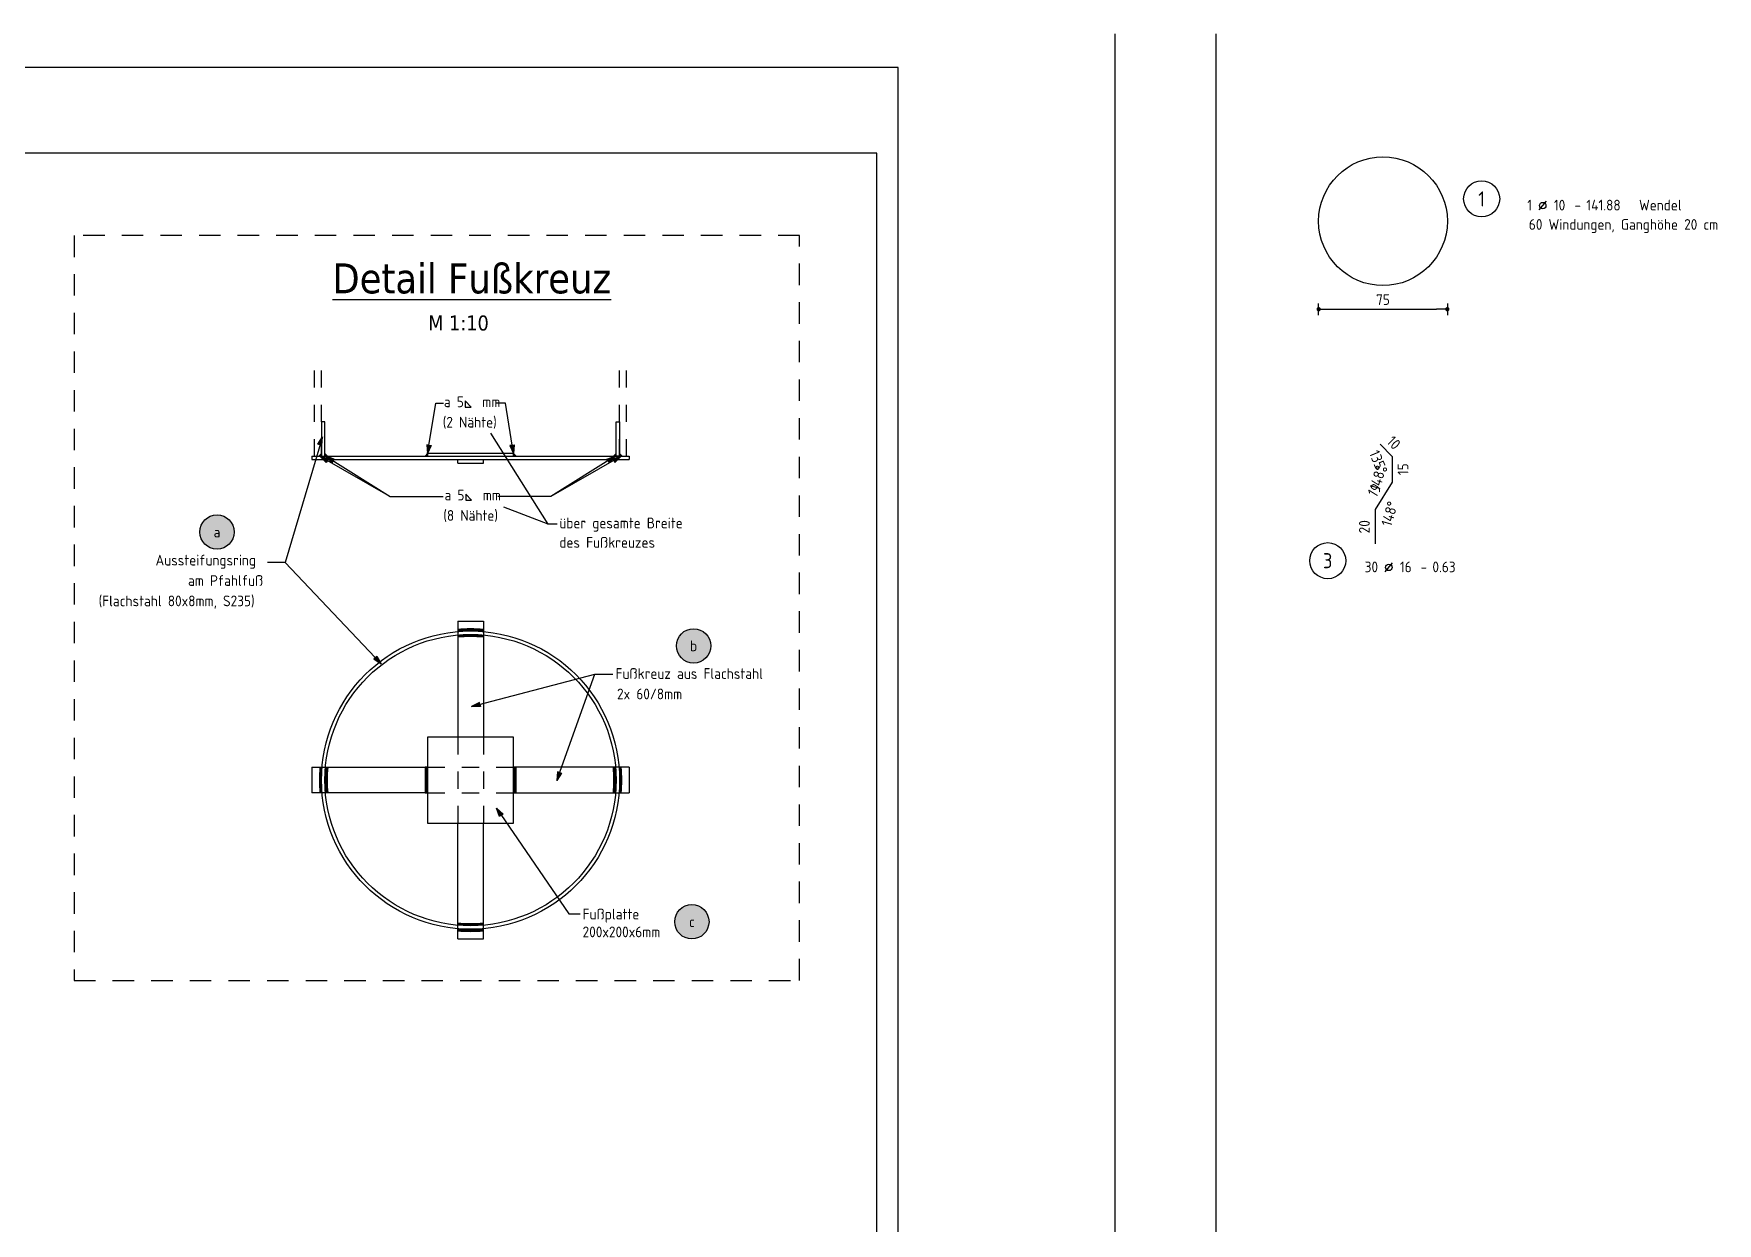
# Model space of a CAD drawing. Extents: x -26.8 to -7.2, y -28.6 to -7.4.
# Drawn here: x -17.01 to -7.2, y -14.28 to -7.35 of the extents above; entities that cross this region are included whole.
import ezdxf
from ezdxf.enums import TextEntityAlignment as Align

# ---------------------------------------------------------------- set-up
doc = ezdxf.new("R2010")
doc.units = 0
doc.header["$LTSCALE"] = 0.25
for name, pattern in [('AUSGEZOGEN', [1000.01, 1000, 0.01]), ('DOT', [0.175, 0.05, -0.125]), ('PUNKT', [0.175, 0.05, -0.125]), ('STRICHLINIE', [0.75, 0.5, -0.25])]:
    doc.linetypes.add(name, pattern=pattern)
for name, color, linetype in [('1__LINE_ACI_7', 7, 'Continuous'), ('DETAIL', 7, 'Continuous'), ('DRUEBER', 7, 'Continuous'), ('grau_hell', 7, 'Continuous'), ('HILFE', 7, 'Continuous'), ('MASSE', 7, 'Continuous'), ('OBJEKT', 7, 'Continuous'), ('POS', 7, 'Continuous'), ('RAHMEN', 7, 'Continuous'), ('RND', 7, 'Continuous'), ('TEXT', 7, 'Continuous')]:
    doc.layers.add(name, color=color, linetype=linetype)
doc.styles.add('helv', font='tahoma.ttf')
doc.styles.add('txt', font='isocp.shx')
doc.dimstyles.new('DOT_I', dxfattribs={"dimscale": 0.25, "dimtxt": 0.25, "dimasz": 0.25, "dimexe": 0.1, "dimexo": 0.3, "dimgap": 0.1, "dimtad": 1, "dimdec": 3, "dimzin": 3, "dimtxsty": 'txt', "dimblk": 'DOT', "dimblk1": 'DOT', "dimblk2": 'DOT', "dimsah": 1, "dimcen": 0.1, "dimse1": 1, "dimse2": 1, "dimazin": 0, "dimtfac": 1, "dimtdec": 4, "dimtix": 1, "dimtmove": 2, "dimatfit": 3, "dimfxl": 0, "dimtvp": 1, "dimtolj": 1, "dimtzin": 0, "dimarcsym": 0})

# ---------------------------------------------------------------- blocks, each defined once
blk = doc.blocks.new('DINA1')
at = {"layer": 'RAHMEN'}
for p, q in [((0, 59.4), (0, 0)), ((84.1, 59.4), (0, 59.4))]:
    blk.add_line(p, q, dxfattribs=at)
at = {"layer": 'RAHMEN', "color": 5}
for p, q in [((2, 58.9), (2, 0.5)), ((83.6, 58.9), (2, 58.9))]:
    blk.add_line(p, q, dxfattribs=at)
blk = doc.blocks.new('RND_AUSZ')
at = {"layer": 'RND', "color": 7, "linetype": 'Continuous'}
blk.add_line((1.341, 0.262), (1.509, 0.466), dxfattribs=at)
at = {"layer": 'RND', "color": 1, "linetype": 'Continuous'}
blk.add_circle((0, 0.52), 0.42, dxfattribs=at)
at = {"layer": 'RND', "color": 7, "linetype": 'Continuous'}
blk.add_circle((1.425, 0.364), 0.075, dxfattribs=at)
at = {"layer": 'RND', "color": 7, "linetype": 'Continuous', "style": 'txt'}
blk.add_text('-', height=0.25, dxfattribs=at).set_placement((2.163, 0.25))
for tag, p in [('WIEOFT', (-0.536, 0.25)), ('STK', (1.174, 0.25))]:
    blk.add_attdef(tag, text='', height=0.25, dxfattribs=at).set_placement(p, align=Align.RIGHT)
at = {"layer": 'RND', "color": 1, "linetype": 'Continuous', "style": 'txt'}
blk.add_attdef('POS', text='', height=0.35, dxfattribs=at).set_placement((0, 0.52), align=Align.MIDDLE)
at = {"layer": 'RND', "color": 7, "linetype": 'Continuous', "style": 'txt'}
for tag, p in [('DS', (1.683, 0.25)), ('LANG', (2.441, 0.25)), ('TEXT', (3.669, 0.25))]:
    blk.add_attdef(tag, p, '', height=0.25, dxfattribs=at)
blk = doc.blocks.new('DOT')
at = {"layer": 'MASSE', "color": 7, "linetype": 'Continuous'}
for p, q in [((0, 0), (-1, 0)), ((0, 0.54), (0, -0.54))]:
    blk.add_line(p, q, dxfattribs=at)
at = {"layer": 'MASSE', "color": 7, "linetype": 'Continuous', "const_width": 0.2}
blk.add_lwpolyline([(-0.1, 0, 1), (0.1, 0, 1)], format="xyb", close=True, dxfattribs=at)
blk = doc.blocks.new('*D31')
at = {"layer": 'Defpoints', "color": 0, "linetype": 'AUSGEZOGEN', "transparency": 16777216}
for p in [(-9.5197, -8.6452), (-8.7697, -8.6452), (-8.7697, -8.9577)]:
    blk.add_point(p, dxfattribs=at)
at = {"layer": 'RND', "color": 0, "linetype": 'AUSGEZOGEN', "lineweight": -2, "transparency": 16777216}
blk.add_line((-9.4572, -8.9577), (-8.8322, -8.9577), dxfattribs=at)
at = {"layer": 'RND', "color": 0, "linetype": 'AUSGEZOGEN', "lineweight": -2, "transparency": 16777216, "xscale": 0.0625, "yscale": 0.0625, "zscale": 0.0625, "rotation": 180}
blk.add_blockref('DOT', (-9.5197, -8.9577), dxfattribs=at)
at = {"layer": 'RND', "color": 0, "linetype": 'AUSGEZOGEN', "lineweight": -2, "transparency": 16777216, "xscale": 0.0625, "yscale": 0.0625, "zscale": 0.0625}
blk.add_blockref('DOT', (-8.7697, -8.9577), dxfattribs=at)
at = {"layer": 'RND', "color": 0, "linetype": 'AUSGEZOGEN', "transparency": 16777216, "insert": (-9.1447, -8.9015), "char_height": 0.0625, "attachment_point": 5, "style": 'txt'}
blk.add_mtext('\\A1;75', dxfattribs=at)
blk = doc.blocks.new('*D34')
at = {"layer": 'Defpoints', "color": 0, "linetype": 'AUSGEZOGEN', "transparency": 16777216}
for p in [(-9.1259, -9.7797), (-9.1405, -9.815), (-9.0905, -9.815), (-9.0905, -9.89)]:
    blk.add_point(p, dxfattribs=at)
at = {"layer": 'RND', "color": 0, "linetype": 'AUSGEZOGEN', "transparency": 16777216, "insert": (-9.1714, -9.8485), "char_height": 0.0625, "attachment_point": 5, "rotation": 292.5, "style": 'txt'}
blk.add_mtext('\\A1;135°', dxfattribs=at)
blk = doc.blocks.new('*D35')
at = {"layer": 'Defpoints', "color": 0, "linetype": 'AUSGEZOGEN', "transparency": 16777216}
for p in [(-9.0905, -9.89), (-9.1285, -9.9324), (-9.0905, -9.965), (-9.1405, -10.045)]:
    blk.add_point(p, dxfattribs=at)
at = {"layer": 'RND', "color": 0, "linetype": 'AUSGEZOGEN', "transparency": 16777216, "insert": (-9.1747, -9.9409), "char_height": 0.0625, "attachment_point": 5, "rotation": 73.99731, "style": 'txt'}
blk.add_mtext('\\A1;148°', dxfattribs=at)
blk = doc.blocks.new('*D36')
at = {"layer": 'Defpoints', "color": 0, "linetype": 'AUSGEZOGEN', "transparency": 16777216}
for p in [(-9.1405, -10.045), (-9.1905, -10.125), (-9.1526, -10.1576), (-9.1905, -10.225)]:
    blk.add_point(p, dxfattribs=at)
at = {"layer": 'RND', "color": 0, "linetype": 'AUSGEZOGEN', "transparency": 16777216, "insert": (-9.1064, -10.1491), "char_height": 0.0625, "attachment_point": 5, "rotation": 73.99731, "style": 'txt'}
blk.add_mtext('\\A1;148°', dxfattribs=at)
blk = doc.blocks.new('Pfeillinie')
at = {"layer": 'TEXT', "linetype": 'Continuous'}
blk.add_hatch(color=7, dxfattribs=at).paths.add_polyline_path([(0, 0), (-0.8, 0.2), (-0.8, 0), (-0.8, -0.2)])
at = {"layer": 'TEXT', "color": 7, "linetype": 'Continuous'}
for p, q in [((-0.8, 0), (-0.8, 0.2)), ((-0.8, 0.2), (0, 0)), ((-0.8, 0), (-0.8, -0.2)), ((-0.8, -0.2), (0, 0))]:
    blk.add_line(p, q, dxfattribs=at)
blk = doc.blocks.new('pos_ausz')
at = {"layer": 'grau_hell', "true_color": 0xfcfcfc}
blk.add_hatch(color=7, dxfattribs=at).paths.add_polyline_path([(-0.4, 0, 1), (0.4, 0, 1)])
at = {"layer": 'POS', "color": 1, "linetype": 'Continuous'}
blk.add_circle((0, 0), 0.4, dxfattribs=at)
at = {"layer": 'POS', "color": 7, "linetype": 'Continuous', "style": 'txt'}
blk.add_attdef('POSNAME', text='', height=0.25, dxfattribs=at).set_placement((0, 0), align=Align.MIDDLE)
blk.add_attdef('POSABM', (0.6, 0.05), '', height=0.25, dxfattribs=at)

msp = doc.modelspace()

# ---------------------------------------------------------------- linework, layer by layer
at = {"layer": '1__LINE_ACI_7'}
for p, q in [((-15.3431, -9.8109), (-15.331, -9.8109)), ((-15.3404, -9.8081), (-15.331, -9.8081)), ((-15.3376, -9.8053), (-15.331, -9.8053)), ((-15.3347, -9.8025), (-15.331, -9.8025)), ((-15.3319, -9.7997), (-15.331, -9.7997)), ((-15.3101, -9.7997), (-15.311, -9.7997)), ((-15.3073, -9.8025), (-15.311, -9.8025)), ((-15.3044, -9.8053), (-15.311, -9.8053)), ((-15.3017, -9.8081), (-15.311, -9.8081)), ((-15.2989, -9.8109), (-15.311, -9.8109)), ((-14.7244, -9.8109), (-14.7123, -9.8109)), ((-14.7216, -9.8081), (-14.7123, -9.8081)), ((-14.7189, -9.8053), (-14.7123, -9.8053)), ((-14.716, -9.8025), (-14.7123, -9.8025)), ((-14.7132, -9.7997), (-14.7123, -9.7997)), ((-14.2113, -9.7997), (-14.2122, -9.7997)), ((-14.2085, -9.8025), (-14.2122, -9.8025)), ((-14.2057, -9.8053), (-14.2122, -9.8053)), ((-14.2029, -9.8081), (-14.2122, -9.8081)), ((-14.2001, -9.8109), (-14.2122, -9.8109)), ((-13.6256, -9.8109), (-13.6135, -9.8109)), ((-13.6229, -9.8081), (-13.6135, -9.8081)), ((-13.6201, -9.8053), (-13.6135, -9.8053)), ((-13.6172, -9.8025), (-13.6135, -9.8025)), ((-13.6144, -9.7997), (-13.6135, -9.7997)), ((-13.5926, -9.7997), (-13.5935, -9.7997)), ((-13.5898, -9.8025), (-13.5935, -9.8025)), ((-13.5869, -9.8053), (-13.5935, -9.8053)), ((-13.5842, -9.8081), (-13.5935, -9.8081)), ((-13.5814, -9.8109), (-13.5935, -9.8109)), ((-14.5353, -10.8228), (-14.5353, -10.8353)), ((-14.5353, -10.8554), (-14.5353, -10.868)), ((-14.5325, -10.8225), (-14.5325, -10.8351)), ((-14.5325, -10.8552), (-14.5325, -10.8677)), ((-14.5297, -10.8223), (-14.5297, -10.8348)), ((-14.5297, -10.8549), (-14.5297, -10.8675)), ((-14.5269, -10.8221), (-14.5269, -10.8346)), ((-14.5269, -10.8547), (-14.5269, -10.8673)), ((-14.5241, -10.8219), (-14.5241, -10.8344)), ((-14.5241, -10.8545), (-14.5241, -10.867)), ((-14.5212, -10.8216), (-14.5212, -10.8342)), ((-14.5212, -10.8543), (-14.5212, -10.8668)), ((-14.5185, -10.8215), (-14.5185, -10.834)), ((-14.5185, -10.8541), (-14.5185, -10.8666)), ((-14.5157, -10.8213), (-14.5157, -10.8338)), ((-14.5157, -10.8539), (-14.5157, -10.8664)), ((-14.5128, -10.8211), (-14.5128, -10.8336)), ((-14.5128, -10.8537), (-14.5128, -10.8663)), ((-14.51, -10.8209), (-14.51, -10.8334)), ((-14.51, -10.8536), (-14.51, -10.8661)), ((-14.5073, -10.8208), (-14.5073, -10.8333)), ((-14.5073, -10.8534), (-14.5073, -10.8659)), ((-14.5044, -10.8206), (-14.5044, -10.8331)), ((-14.5044, -10.8533), (-14.5044, -10.8658)), ((-14.5016, -10.8205), (-14.5016, -10.833)), ((-14.5016, -10.8531), (-14.5016, -10.8657)), ((-14.4988, -10.8204), (-14.4988, -10.8329)), ((-14.4988, -10.853), (-14.4988, -10.8655)), ((-14.496, -10.8202), (-14.496, -10.8327)), ((-14.496, -10.8529), (-14.496, -10.8654)), ((-14.4932, -10.8201), (-14.4932, -10.8326)), ((-14.4932, -10.8528), (-14.4932, -10.8653)), ((-14.4903, -10.82), (-14.4903, -10.8325)), ((-14.4903, -10.8527), (-14.4903, -10.8652)), ((-14.4875, -10.8199), (-14.4875, -10.8324)), ((-14.4875, -10.8526), (-14.4875, -10.8651)), ((-14.4848, -10.8199), (-14.4848, -10.8324)), ((-14.4848, -10.8525), (-14.4848, -10.865)), ((-14.4819, -10.8198), (-14.4819, -10.8323)), ((-14.4819, -10.8524), (-14.4819, -10.8649)), ((-14.4791, -10.8197), (-14.4791, -10.8322)), ((-14.4791, -10.8524), (-14.4791, -10.8649)), ((-14.4763, -10.8197), (-14.4763, -10.8322)), ((-14.4763, -10.8523), (-14.4763, -10.8648)), ((-14.4735, -10.8196), (-14.4735, -10.8321)), ((-14.4735, -10.8523), (-14.4735, -10.8648)), ((-14.4707, -10.8196), (-14.4707, -10.8321)), ((-14.4707, -10.8522), (-14.4707, -10.8647)), ((-14.4679, -10.8196), (-14.4679, -10.8321)), ((-14.4679, -10.8522), (-14.4679, -10.8647)), ((-14.465, -10.8196), (-14.465, -10.8321)), ((-14.465, -10.8522), (-14.465, -10.8647)), ((-14.4623, -10.8196), (-14.4623, -10.8321)), ((-14.4623, -10.8522), (-14.4623, -10.8647)), ((-14.4595, -10.8196), (-14.4595, -10.8321)), ((-14.4595, -10.8522), (-14.4595, -10.8647)), ((-14.4566, -10.8196), (-14.4566, -10.8321)), ((-14.4566, -10.8522), (-14.4566, -10.8647)), ((-14.4538, -10.8196), (-14.4538, -10.8321)), ((-14.4538, -10.8522), (-14.4538, -10.8647)), ((-14.4511, -10.8196), (-14.4511, -10.8321)), ((-14.4511, -10.8523), (-14.4511, -10.8648)), ((-14.4482, -10.8197), (-14.4482, -10.8322)), ((-14.4482, -10.8523), (-14.4482, -10.8648)), ((-14.4454, -10.8197), (-14.4454, -10.8322)), ((-14.4454, -10.8524), (-14.4454, -10.8649)), ((-14.4427, -10.8198), (-14.4427, -10.8323)), ((-14.4427, -10.8524), (-14.4427, -10.8649)), ((-14.4398, -10.8199), (-14.4398, -10.8324)), ((-14.4398, -10.8525), (-14.4398, -10.865)), ((-14.437, -10.8199), (-14.437, -10.8324)), ((-14.437, -10.8526), (-14.437, -10.8651)), ((-14.4342, -10.82), (-14.4342, -10.8325)), ((-14.4342, -10.8527), (-14.4342, -10.8652)), ((-14.4314, -10.8201), (-14.4314, -10.8326)), ((-14.4314, -10.8528), (-14.4314, -10.8653)), ((-14.4286, -10.8202), (-14.4286, -10.8327)), ((-14.4286, -10.8529), (-14.4286, -10.8654)), ((-14.4257, -10.8204), (-14.4257, -10.8329)), ((-14.4257, -10.853), (-14.4257, -10.8655)), ((-14.4229, -10.8205), (-14.4229, -10.833)), ((-14.4229, -10.8531), (-14.4229, -10.8656)), ((-14.4202, -10.8206), (-14.4202, -10.8331)), ((-14.4202, -10.8533), (-14.4202, -10.8658)), ((-14.4173, -10.8208), (-14.4173, -10.8333)), ((-14.4173, -10.8534), (-14.4173, -10.8659)), ((-14.4145, -10.8209), (-14.4145, -10.8334)), ((-14.4145, -10.8536), (-14.4145, -10.8661)), ((-14.4117, -10.8211), (-14.4117, -10.8336)), ((-14.4117, -10.8537), (-14.4117, -10.8663)), ((-14.4089, -10.8213), (-14.4089, -10.8338)), ((-14.4089, -10.8539), (-14.4089, -10.8664)), ((-14.4061, -10.8215), (-14.4061, -10.834)), ((-14.4061, -10.8541), (-14.4061, -10.8666)), ((-14.4033, -10.8216), (-14.4033, -10.8342)), ((-14.4033, -10.8543), (-14.4033, -10.8668)), ((-14.4004, -10.8219), (-14.4004, -10.8344)), ((-14.4004, -10.8545), (-14.4004, -10.867)), ((-14.3977, -10.8221), (-14.3977, -10.8346)), ((-14.3977, -10.8547), (-14.3977, -10.8673)), ((-14.3949, -10.8223), (-14.3949, -10.8348)), ((-14.3949, -10.8549), (-14.3949, -10.8675)), ((-14.392, -10.8225), (-14.392, -10.8351)), ((-14.392, -10.8552), (-14.392, -10.8677)), ((-14.3892, -10.8228), (-14.3892, -10.8353)), ((-14.3892, -10.8554), (-14.3892, -10.868)), ((-15.343, -11.6754), (-15.3305, -11.6754)), ((-15.3429, -11.6726), (-15.3304, -11.6726)), ((-15.3428, -11.6698), (-15.3303, -11.6698)), ((-15.3427, -11.667), (-15.3302, -11.667)), ((-15.3426, -11.6641), (-15.3301, -11.6641)), ((-15.3425, -11.6613), (-15.33, -11.6613)), ((-15.3423, -11.6586), (-15.3298, -11.6586)), ((-15.3422, -11.6557), (-15.3297, -11.6557)), ((-15.342, -11.6529), (-15.3295, -11.6529)), ((-15.3419, -11.6501), (-15.3294, -11.6501)), ((-15.3417, -11.6473), (-15.3292, -11.6473)), ((-15.3415, -11.6445), (-15.329, -11.6445)), ((-15.3413, -11.6417), (-15.3288, -11.6417)), ((-15.3411, -11.6388), (-15.3286, -11.6388)), ((-15.3409, -11.6361), (-15.3284, -11.6361)), ((-15.3407, -11.6333), (-15.3281, -11.6333)), ((-15.3404, -11.6304), (-15.3279, -11.6304)), ((-15.3402, -11.6276), (-15.3277, -11.6276)), ((-15.3104, -11.6754), (-15.2979, -11.6754)), ((-15.3103, -11.6726), (-15.2978, -11.6726)), ((-15.3102, -11.6698), (-15.2977, -11.6698)), ((-15.3101, -11.667), (-15.2976, -11.667)), ((-15.31, -11.6641), (-15.2974, -11.6641)), ((-15.3098, -11.6613), (-15.2973, -11.6613)), ((-15.3097, -11.6586), (-15.2972, -11.6586)), ((-15.3095, -11.6557), (-15.297, -11.6557)), ((-15.3094, -11.6529), (-15.2969, -11.6529)), ((-15.3092, -11.6501), (-15.2967, -11.6501)), ((-15.309, -11.6473), (-15.2965, -11.6473)), ((-15.3089, -11.6445), (-15.2963, -11.6445)), ((-15.3087, -11.6417), (-15.2961, -11.6417)), ((-15.3085, -11.6388), (-15.2959, -11.6388)), ((-15.3083, -11.6361), (-15.2957, -11.6361)), ((-15.308, -11.6333), (-15.2955, -11.6333)), ((-15.3078, -11.6304), (-15.2952, -11.6304)), ((-15.3076, -11.6276), (-15.295, -11.6276)), ((-14.7235, -11.7757), (-14.7235, -11.6257)), ((-14.7207, -11.7757), (-14.7207, -11.6257)), ((-14.7179, -11.7757), (-14.7179, -11.6257)), ((-14.7151, -11.7757), (-14.7151, -11.6257)), ((-14.2095, -11.7757), (-14.2095, -11.6257)), ((-14.2066, -11.7757), (-14.2066, -11.6257)), ((-14.2038, -11.7757), (-14.2038, -11.6257)), ((-14.201, -11.7757), (-14.201, -11.6257)), ((-13.617, -11.6276), (-13.6295, -11.6276)), ((-13.6167, -11.6304), (-13.6293, -11.6304)), ((-13.6165, -11.6333), (-13.629, -11.6333)), ((-13.6163, -11.6361), (-13.6288, -11.6361)), ((-13.6161, -11.6388), (-13.6286, -11.6388)), ((-13.6159, -11.6417), (-13.6284, -11.6417)), ((-13.6157, -11.6445), (-13.6282, -11.6445)), ((-13.6155, -11.6473), (-13.628, -11.6473)), ((-13.6153, -11.6501), (-13.6278, -11.6501)), ((-13.6151, -11.6529), (-13.6277, -11.6529)), ((-13.615, -11.6557), (-13.6275, -11.6557)), ((-13.6148, -11.6586), (-13.6273, -11.6586)), ((-13.6147, -11.6613), (-13.6272, -11.6613)), ((-13.6146, -11.6641), (-13.6271, -11.6641)), ((-13.6144, -11.667), (-13.627, -11.667)), ((-13.6143, -11.6698), (-13.6268, -11.6698)), ((-13.6142, -11.6726), (-13.6267, -11.6726)), ((-13.6141, -11.6754), (-13.6267, -11.6754)), ((-13.5843, -11.6276), (-13.5969, -11.6276)), ((-13.5841, -11.6304), (-13.5966, -11.6304)), ((-13.5838, -11.6333), (-13.5964, -11.6333)), ((-13.5836, -11.6361), (-13.5962, -11.6361)), ((-13.5834, -11.6388), (-13.5959, -11.6388)), ((-13.5832, -11.6417), (-13.5957, -11.6417)), ((-13.583, -11.6445), (-13.5955, -11.6445)), ((-13.5828, -11.6473), (-13.5954, -11.6473)), ((-13.5826, -11.6501), (-13.5952, -11.6501)), ((-13.5825, -11.6529), (-13.595, -11.6529)), ((-13.5823, -11.6557), (-13.5948, -11.6557)), ((-13.5822, -11.6586), (-13.5947, -11.6586)), ((-13.582, -11.6613), (-13.5946, -11.6613)), ((-13.5819, -11.6641), (-13.5944, -11.6641)), ((-13.5818, -11.667), (-13.5943, -11.667)), ((-13.5817, -11.6698), (-13.5942, -11.6698)), ((-13.5816, -11.6726), (-13.5941, -11.6726)), ((-13.5815, -11.6754), (-13.594, -11.6754)), ((-15.3434, -11.6922), (-15.3309, -11.6922)), ((-15.3434, -11.695), (-15.3309, -11.695)), ((-15.3434, -11.6979), (-15.3309, -11.6979)), ((-15.3434, -11.7007), (-15.3309, -11.7007)), ((-15.3434, -11.7034), (-15.3309, -11.7034)), ((-15.3434, -11.7063), (-15.3309, -11.7063)), ((-15.3434, -11.7091), (-15.3309, -11.7091)), ((-15.3433, -11.6866), (-15.3308, -11.6866)), ((-15.3433, -11.6895), (-15.3308, -11.6895)), ((-15.3433, -11.7119), (-15.3308, -11.7119)), ((-15.3433, -11.7147), (-15.3308, -11.7147)), ((-15.3432, -11.6811), (-15.3307, -11.6811)), ((-15.3432, -11.6838), (-15.3307, -11.6838)), ((-15.3432, -11.7175), (-15.3307, -11.7175)), ((-15.3432, -11.7203), (-15.3307, -11.7203)), ((-15.3431, -11.6782), (-15.3306, -11.6782)), ((-15.3431, -11.7232), (-15.3306, -11.7232)), ((-15.343, -11.7259), (-15.3305, -11.7259)), ((-15.3429, -11.7287), (-15.3304, -11.7287)), ((-15.3428, -11.7316), (-15.3303, -11.7316)), ((-15.3427, -11.7344), (-15.3302, -11.7344)), ((-15.3426, -11.7372), (-15.3301, -11.7372)), ((-15.3425, -11.74), (-15.33, -11.74)), ((-15.3423, -11.7428), (-15.3298, -11.7428)), ((-15.3422, -11.7457), (-15.3297, -11.7457)), ((-15.342, -11.7484), (-15.3295, -11.7484)), ((-15.3419, -11.7512), (-15.3294, -11.7512)), ((-15.3417, -11.7541), (-15.3292, -11.7541)), ((-15.3415, -11.7569), (-15.329, -11.7569)), ((-15.3413, -11.7596), (-15.3288, -11.7596)), ((-15.3411, -11.7625), (-15.3286, -11.7625)), ((-15.3409, -11.7653), (-15.3284, -11.7653)), ((-15.3407, -11.7681), (-15.3281, -11.7681)), ((-15.3404, -11.7709), (-15.3279, -11.7709)), ((-15.3402, -11.7737), (-15.3277, -11.7737)), ((-15.3108, -11.6979), (-15.2983, -11.6979)), ((-15.3108, -11.7007), (-15.2983, -11.7007)), ((-15.3108, -11.7034), (-15.2983, -11.7034)), ((-15.3107, -11.6895), (-15.2982, -11.6895)), ((-15.3107, -11.6922), (-15.2982, -11.6922)), ((-15.3107, -11.695), (-15.2982, -11.695)), ((-15.3107, -11.7063), (-15.2982, -11.7063)), ((-15.3107, -11.7091), (-15.2982, -11.7091)), ((-15.3107, -11.7119), (-15.2982, -11.7119)), ((-15.3106, -11.6838), (-15.2981, -11.6838)), ((-15.3106, -11.6866), (-15.2981, -11.6866)), ((-15.3106, -11.7147), (-15.2981, -11.7147)), ((-15.3106, -11.7175), (-15.2981, -11.7175)), ((-15.3105, -11.6782), (-15.298, -11.6782)), ((-15.3105, -11.6811), (-15.298, -11.6811)), ((-15.3105, -11.7203), (-15.298, -11.7203)), ((-15.3105, -11.7232), (-15.298, -11.7232)), ((-15.3104, -11.7259), (-15.2979, -11.7259)), ((-15.3103, -11.7287), (-15.2978, -11.7287)), ((-15.3102, -11.7316), (-15.2977, -11.7316)), ((-15.3101, -11.7344), (-15.2976, -11.7344)), ((-15.31, -11.7372), (-15.2974, -11.7372)), ((-15.3098, -11.74), (-15.2973, -11.74)), ((-15.3097, -11.7428), (-15.2972, -11.7428)), ((-15.3095, -11.7457), (-15.297, -11.7457)), ((-15.3094, -11.7484), (-15.2969, -11.7484)), ((-15.3092, -11.7512), (-15.2967, -11.7512)), ((-15.309, -11.7541), (-15.2965, -11.7541)), ((-15.3089, -11.7569), (-15.2963, -11.7569)), ((-15.3087, -11.7596), (-15.2961, -11.7596)), ((-15.3085, -11.7625), (-15.2959, -11.7625)), ((-15.3083, -11.7653), (-15.2957, -11.7653)), ((-15.308, -11.7681), (-15.2955, -11.7681)), ((-15.3078, -11.7709), (-15.2952, -11.7709)), ((-15.3076, -11.7737), (-15.295, -11.7737)), ((-13.617, -11.7737), (-13.6295, -11.7737)), ((-13.6167, -11.7709), (-13.6293, -11.7709)), ((-13.6165, -11.7681), (-13.629, -11.7681)), ((-13.6163, -11.7653), (-13.6288, -11.7653)), ((-13.6161, -11.7625), (-13.6286, -11.7625)), ((-13.6159, -11.7596), (-13.6284, -11.7596)), ((-13.6157, -11.7569), (-13.6282, -11.7569)), ((-13.6155, -11.7541), (-13.628, -11.7541)), ((-13.6153, -11.7512), (-13.6278, -11.7512)), ((-13.6151, -11.7484), (-13.6277, -11.7484)), ((-13.615, -11.7457), (-13.6275, -11.7457)), ((-13.6148, -11.7428), (-13.6273, -11.7428)), ((-13.6147, -11.74), (-13.6272, -11.74)), ((-13.6146, -11.7372), (-13.6271, -11.7372)), ((-13.6144, -11.7344), (-13.627, -11.7344)), ((-13.6143, -11.7316), (-13.6268, -11.7316)), ((-13.6141, -11.7259), (-13.6267, -11.7259)), ((-13.6142, -11.7287), (-13.6267, -11.7287)), ((-13.6141, -11.6782), (-13.6266, -11.6782)), ((-13.6141, -11.7232), (-13.6266, -11.7232)), ((-13.614, -11.6811), (-13.6265, -11.6811)), ((-13.614, -11.7203), (-13.6265, -11.7203)), ((-13.6139, -11.6838), (-13.6264, -11.6838)), ((-13.6139, -11.6866), (-13.6264, -11.6866)), ((-13.6139, -11.7147), (-13.6264, -11.7147)), ((-13.6139, -11.7175), (-13.6264, -11.7175)), ((-13.6138, -11.6895), (-13.6263, -11.6895)), ((-13.6138, -11.6922), (-13.6263, -11.6922)), ((-13.6138, -11.695), (-13.6263, -11.695)), ((-13.6138, -11.6979), (-13.6263, -11.6979)), ((-13.6138, -11.7007), (-13.6263, -11.7007)), ((-13.6138, -11.7034), (-13.6263, -11.7034)), ((-13.6138, -11.7063), (-13.6263, -11.7063)), ((-13.6138, -11.7091), (-13.6263, -11.7091)), ((-13.6138, -11.7119), (-13.6263, -11.7119)), ((-13.5843, -11.7737), (-13.5969, -11.7737)), ((-13.5841, -11.7709), (-13.5966, -11.7709)), ((-13.5838, -11.7681), (-13.5964, -11.7681)), ((-13.5836, -11.7653), (-13.5962, -11.7653)), ((-13.5834, -11.7625), (-13.5959, -11.7625)), ((-13.5832, -11.7596), (-13.5957, -11.7596)), ((-13.583, -11.7569), (-13.5955, -11.7569)), ((-13.5828, -11.7541), (-13.5954, -11.7541)), ((-13.5826, -11.7512), (-13.5952, -11.7512)), ((-13.5825, -11.7484), (-13.595, -11.7484)), ((-13.5823, -11.7457), (-13.5948, -11.7457)), ((-13.5822, -11.7428), (-13.5947, -11.7428)), ((-13.582, -11.74), (-13.5946, -11.74)), ((-13.5819, -11.7372), (-13.5944, -11.7372)), ((-13.5818, -11.7344), (-13.5943, -11.7344)), ((-13.5817, -11.7316), (-13.5942, -11.7316)), ((-13.5816, -11.7287), (-13.5941, -11.7287)), ((-13.5815, -11.7259), (-13.594, -11.7259)), ((-13.5814, -11.6782), (-13.5939, -11.6782)), ((-13.5814, -11.7232), (-13.5939, -11.7232)), ((-13.5813, -11.6811), (-13.5938, -11.6811)), ((-13.5813, -11.6838), (-13.5938, -11.6838)), ((-13.5813, -11.7175), (-13.5938, -11.7175)), ((-13.5813, -11.7203), (-13.5938, -11.7203)), ((-13.5812, -11.6866), (-13.5937, -11.6866)), ((-13.5812, -11.6895), (-13.5937, -11.6895)), ((-13.5812, -11.6922), (-13.5937, -11.6922)), ((-13.5812, -11.7091), (-13.5937, -11.7091)), ((-13.5812, -11.7119), (-13.5937, -11.7119)), ((-13.5812, -11.7147), (-13.5937, -11.7147)), ((-13.5811, -11.695), (-13.5936, -11.695)), ((-13.5811, -11.6979), (-13.5936, -11.6979)), ((-13.5811, -11.7007), (-13.5936, -11.7007)), ((-13.5811, -11.7034), (-13.5936, -11.7034)), ((-13.5811, -11.7063), (-13.5936, -11.7063)), ((-14.5353, -12.5459), (-14.5353, -12.5334)), ((-14.5325, -12.5462), (-14.5325, -12.5336)), ((-14.5297, -12.5464), (-14.5297, -12.5338)), ((-14.5269, -12.5466), (-14.5269, -12.5341)), ((-14.5241, -12.5468), (-14.5241, -12.5343)), ((-14.5212, -12.547), (-14.5212, -12.5345)), ((-14.5185, -12.5472), (-14.5185, -12.5347)), ((-14.5157, -12.5474), (-14.5157, -12.5349)), ((-14.5128, -12.5476), (-14.5128, -12.5351)), ((-14.51, -12.5477), (-14.51, -12.5352)), ((-14.5073, -12.5479), (-14.5073, -12.5354)), ((-14.5044, -12.5481), (-14.5044, -12.5355)), ((-14.5016, -12.5482), (-14.5016, -12.5357)), ((-14.4988, -12.5483), (-14.4988, -12.5358)), ((-14.496, -12.5484), (-14.496, -12.5359)), ((-14.4932, -12.5485), (-14.4932, -12.536)), ((-14.4903, -12.5486), (-14.4903, -12.5361)), ((-14.4875, -12.5487), (-14.4875, -12.5362)), ((-14.4848, -12.5488), (-14.4848, -12.5363)), ((-14.4819, -12.5489), (-14.4819, -12.5364)), ((-14.4791, -12.549), (-14.4791, -12.5364)), ((-14.4763, -12.549), (-14.4763, -12.5365)), ((-14.4735, -12.549), (-14.4735, -12.5365)), ((-14.4707, -12.5491), (-14.4707, -12.5366)), ((-14.4679, -12.5491), (-14.4679, -12.5366)), ((-14.465, -12.5491), (-14.465, -12.5366)), ((-14.4623, -12.5491), (-14.4623, -12.5366)), ((-14.4595, -12.5491), (-14.4595, -12.5366)), ((-14.4566, -12.5491), (-14.4566, -12.5366)), ((-14.4538, -12.5491), (-14.4538, -12.5366)), ((-14.4511, -12.549), (-14.4511, -12.5365)), ((-14.4482, -12.549), (-14.4482, -12.5365)), ((-14.4454, -12.549), (-14.4454, -12.5364)), ((-14.4427, -12.5489), (-14.4427, -12.5364)), ((-14.4398, -12.5488), (-14.4398, -12.5363)), ((-14.437, -12.5487), (-14.437, -12.5362)), ((-14.4342, -12.5486), (-14.4342, -12.5361)), ((-14.4314, -12.5485), (-14.4314, -12.536)), ((-14.4286, -12.5484), (-14.4286, -12.5359)), ((-14.4257, -12.5483), (-14.4257, -12.5358)), ((-14.4229, -12.5482), (-14.4229, -12.5357)), ((-14.4202, -12.5481), (-14.4202, -12.5355)), ((-14.4173, -12.5479), (-14.4173, -12.5354)), ((-14.4145, -12.5478), (-14.4145, -12.5352)), ((-14.4117, -12.5476), (-14.4117, -12.5351)), ((-14.4089, -12.5474), (-14.4089, -12.5349)), ((-14.4061, -12.5472), (-14.4061, -12.5347)), ((-14.4033, -12.547), (-14.4033, -12.5345)), ((-14.4004, -12.5468), (-14.4004, -12.5343)), ((-14.3977, -12.5466), (-14.3977, -12.5341)), ((-14.3949, -12.5464), (-14.3949, -12.5338)), ((-14.392, -12.5462), (-14.392, -12.5336)), ((-14.3892, -12.5459), (-14.3892, -12.5334)), ((-14.5353, -12.5786), (-14.5353, -12.566)), ((-14.5325, -12.5788), (-14.5325, -12.5663)), ((-14.5297, -12.579), (-14.5297, -12.5665)), ((-14.5269, -12.5793), (-14.5269, -12.5667)), ((-14.5241, -12.5795), (-14.5241, -12.5669)), ((-14.5212, -12.5797), (-14.5212, -12.5672)), ((-14.5185, -12.5799), (-14.5185, -12.5673)), ((-14.5157, -12.5801), (-14.5157, -12.5675)), ((-14.5128, -12.5802), (-14.5128, -12.5677)), ((-14.51, -12.5804), (-14.51, -12.5679)), ((-14.5073, -12.5806), (-14.5073, -12.568)), ((-14.5044, -12.5807), (-14.5044, -12.5682)), ((-14.5016, -12.5808), (-14.5016, -12.5683)), ((-14.4988, -12.581), (-14.4988, -12.5685)), ((-14.496, -12.5811), (-14.496, -12.5686)), ((-14.4932, -12.5812), (-14.4932, -12.5687)), ((-14.4903, -12.5813), (-14.4903, -12.5688)), ((-14.4875, -12.5814), (-14.4875, -12.5689)), ((-14.4848, -12.5815), (-14.4848, -12.569)), ((-14.4819, -12.5815), (-14.4819, -12.569)), ((-14.4791, -12.5816), (-14.4791, -12.5691)), ((-14.4763, -12.5817), (-14.4763, -12.5692)), ((-14.4735, -12.5817), (-14.4735, -12.5692)), ((-14.4707, -12.5817), (-14.4707, -12.5692)), ((-14.4679, -12.5818), (-14.4679, -12.5693)), ((-14.465, -12.5818), (-14.465, -12.5693)), ((-14.4623, -12.5818), (-14.4623, -12.5693)), ((-14.4595, -12.5818), (-14.4595, -12.5693)), ((-14.4566, -12.5818), (-14.4566, -12.5693)), ((-14.4538, -12.5817), (-14.4538, -12.5692)), ((-14.4511, -12.5817), (-14.4511, -12.5692)), ((-14.4482, -12.5817), (-14.4482, -12.5692)), ((-14.4454, -12.5816), (-14.4454, -12.5691)), ((-14.4427, -12.5815), (-14.4427, -12.569)), ((-14.4398, -12.5815), (-14.4398, -12.569)), ((-14.437, -12.5814), (-14.437, -12.5689)), ((-14.4342, -12.5813), (-14.4342, -12.5688)), ((-14.4314, -12.5812), (-14.4314, -12.5687)), ((-14.4286, -12.5811), (-14.4286, -12.5686)), ((-14.4257, -12.581), (-14.4257, -12.5685)), ((-14.4229, -12.5808), (-14.4229, -12.5683)), ((-14.4202, -12.5807), (-14.4202, -12.5682)), ((-14.4173, -12.5806), (-14.4173, -12.568)), ((-14.4145, -12.5804), (-14.4145, -12.5679)), ((-14.4117, -12.5802), (-14.4117, -12.5677)), ((-14.4089, -12.5801), (-14.4089, -12.5675)), ((-14.4061, -12.5799), (-14.4061, -12.5673)), ((-14.4033, -12.5797), (-14.4033, -12.5672)), ((-14.4004, -12.5795), (-14.4004, -12.5669)), ((-14.3977, -12.5793), (-14.3977, -12.5667)), ((-14.3949, -12.579), (-14.3949, -12.5665)), ((-14.392, -12.5788), (-14.392, -12.5663)), ((-14.3892, -12.5786), (-14.3892, -12.566))]:
    msp.add_line(p, q, dxfattribs=at)
for points in [[(-14.4932, -9.5277), (-14.4595, -9.5277), (-14.4932, -9.4917)], [(-15.311, -9.8138), (-15.311, -9.6138), (-15.331, -9.6138), (-15.331, -9.8138)], [(-13.6135, -9.8138), (-13.6135, -9.6138), (-13.5935, -9.6138), (-13.5935, -9.8138)], [(-15.331, -9.7988), (-15.346, -9.8138), (-15.331, -9.8138)], [(-15.311, -9.7988), (-15.296, -9.8138), (-15.311, -9.8138)], [(-14.7123, -9.7988), (-14.7273, -9.8138), (-14.7123, -9.8138)], [(-14.7123, -9.8138), (-14.2122, -9.8138), (-14.2122, -9.7988), (-14.7123, -9.7988)], [(-14.2122, -9.7988), (-14.1972, -9.8138), (-14.2122, -9.8138)], [(-13.6135, -9.7988), (-13.6285, -9.8138), (-13.6135, -9.8138)], [(-13.5935, -9.7988), (-13.5785, -9.8138), (-13.5935, -9.8138)], [(-14.4898, -10.0709), (-14.4561, -10.0709), (-14.4898, -10.0349)], [(-14.7123, -11.9506), (-14.2122, -11.9506), (-14.2122, -11.4507), (-14.7123, -11.4507)], [(-14.7123, -11.6257), (-14.7264, -11.6257), (-14.7264, -11.7757), (-14.7123, -11.7757)], [(-14.2122, -11.6257), (-14.1982, -11.6257), (-14.1982, -11.7757), (-14.2122, -11.7757)]]:
    msp.add_lwpolyline(points, close=True, dxfattribs=at)
at = {"layer": 'DETAIL', "color": 102, "linetype": 'STRICHLINIE'}
msp.add_lwpolyline([(-16.773, -8.5287), (-16.773, -12.8671), (-12.5445, -12.8671), (-12.5445, -8.5287)], close=True, dxfattribs=at)
at = {"layer": 'DRUEBER', "color": 7, "linetype": 'DOT'}
for p, q in [((-15.371, -9.8138), (-15.371, -9.2622)), ((-15.331, -9.8138), (-15.331, -9.2622)), ((-13.5935, -9.8138), (-13.5935, -9.2622)), ((-13.5535, -9.8138), (-13.5535, -9.2622))]:
    msp.add_line(p, q, dxfattribs=at)
at = {"layer": 'DRUEBER', "color": 7, "linetype": 'PUNKT', "ltscale": 0.7}
for p, q in [((-14.5373, -11.4507), (-14.5373, -11.9506)), ((-14.3873, -11.4507), (-14.3873, -11.9506)), ((-14.7123, -11.6257), (-14.2122, -11.6257)), ((-14.7123, -11.7757), (-14.2122, -11.7757))]:
    msp.add_line(p, q, dxfattribs=at)
at = {"layer": 'HILFE', "color": 102, "linetype": 'AUSGEZOGEN'}
for p, q in [((-14.01, -10.209), (-14.3436, -9.6797)), ((-14.01, -10.209), (-14.2689, -10.1112)), ((-13.9568, -10.209), (-14.01, -10.209))]:
    msp.add_line(p, q, dxfattribs=at)
at = {"layer": 'OBJEKT', "color": 7, "linetype": 'AUSGEZOGEN'}
for p, q in [((-15.3873, -9.8138), (-13.5372, -9.8138)), ((-15.3873, -9.8138), (-15.3873, -9.8338)), ((-15.3873, -9.8338), (-13.5372, -9.8338)), ((-14.5373, -9.8538), (-14.5373, -9.8338)), ((-14.5373, -9.8338), (-14.3873, -9.8338)), ((-14.5373, -9.8538), (-14.3873, -9.8538)), ((-14.3873, -9.8538), (-14.3873, -9.8338)), ((-13.5372, -9.8138), (-13.5372, -9.8338)), ((-14.5373, -10.7757), (-14.3873, -10.7757)), ((-14.5373, -10.7757), (-14.5373, -11.4507)), ((-14.3873, -10.7757), (-14.3873, -11.4507)), ((-15.3873, -11.6257), (-14.7123, -11.6257)), ((-15.3873, -11.6257), (-15.3873, -11.7757)), ((-13.5372, -11.6257), (-14.2122, -11.6257)), ((-13.5372, -11.6257), (-13.5372, -11.7757)), ((-14.7123, -11.7757), (-15.3873, -11.7757)), ((-14.2122, -11.7757), (-13.5372, -11.7757)), ((-14.5373, -12.6256), (-14.5373, -11.9506)), ((-14.3873, -12.6256), (-14.3873, -11.9506)), ((-14.5373, -12.6256), (-14.3873, -12.6256))]:
    msp.add_line(p, q, dxfattribs=at)
for radius in [0.8687, 0.8487]:
    msp.add_circle((-14.4623, -11.7007), radius, dxfattribs=at)
for centre, radius, start, end in [((-14.4623, -11.6897), 0.87, 85.05457, 94.94543), ((-14.4623, -11.6847), 0.82, 84.7522, 95.2478), ((-14.4733, -11.7007), 0.87, 175.05457, 184.94543), ((-14.4783, -11.7007), 0.82, 174.7522, 185.2478), ((-14.4463, -11.7007), 0.82, 354.7522, 5.2478), ((-14.4463, -11.7007), 0.82, 354.7522, 5.2478), ((-14.4513, -11.7007), 0.87, 355.05457, 4.94543), ((-14.4513, -11.7007), 0.87, 355.05457, 4.94543), ((-14.4623, -11.7166), 0.82, 264.7522, 275.2478), ((-14.4623, -11.7116), 0.87, 265.05457, 274.94543)]:
    msp.add_arc(centre, radius, start, end, dxfattribs=at)
at = {"layer": 'POS', "color": 1, "linetype": 'AUSGEZOGEN'}
for centre in [(-15.9399, -10.2555), (-13.1625, -10.9186), (-13.1726, -12.5258)]:
    msp.add_circle(centre, 0.1, dxfattribs=at)
at = {"layer": 'RND', "color": 1, "linetype": 'AUSGEZOGEN'}
for points in [[(-10.705, -20.6041), (-10.705, -7.3541)], [(-10.1161, -20.6028), (-10.1161, -7.3528)], [(-9.1613, -9.7443), (-9.0905, -9.815), (-9.0905, -9.965), (-9.1905, -10.125), (-9.1905, -10.325)]]:
    msp.add_lwpolyline(points, dxfattribs=at)
at = {"layer": 'RND', "color": 102, "linetype": 'AUSGEZOGEN'}
for points in [[(-14.7123, -9.7988), (-14.6652, -9.505), (-14.6198, -9.505)], [(-14.2122, -9.7988), (-14.2593, -9.505), (-14.3115, -9.505)], [(-15.3241, -9.7004), (-15.5425, -10.4322)], [(-15.3398, -9.8138), (-14.93, -10.0491)], [(-15.3048, -9.8138), (-14.93, -10.0491), (-14.6219, -10.0491)], [(-13.5848, -9.8138), (-13.9945, -10.0491), (-14.3034, -10.0491)], [(-13.6198, -9.8138), (-13.9945, -10.0491)], [(-14.9829, -11.0232), (-15.5425, -10.4322), (-15.6451, -10.4322)], [(-14.4558, -11.2727), (-13.7371, -11.0843), (-13.6321, -11.0843)], [(-13.9602, -11.7034), (-13.7371, -11.0843)], [(-14.3112, -11.8639), (-13.8893, -12.4797), (-13.8228, -12.4797)]]:
    msp.add_lwpolyline(points, dxfattribs=at)
at = {"layer": 'RND', "color": 1, "linetype": 'AUSGEZOGEN'}
msp.add_circle((-9.1447, -8.4452), 0.375, dxfattribs=at)

# ---------------------------------------------------------------- block references
at = {"layer": 'POS', "color": 7, "linetype": 'AUSGEZOGEN', "xscale": 0.25, "yscale": 0.25, "zscale": 0.25}
for p, values in [((-15.9399, -10.2555), {'POSNAME': 'a'}), ((-13.1625, -10.9186), {'POSNAME': 'b'}), ((-13.1726, -12.5258), {'POSNAME': 'c'})]:
    msp.add_blockref('pos_ausz', p, dxfattribs=at).add_auto_attribs(values)
at = {"layer": 'RAHMEN', "xscale": 0.25, "yscale": 0.25, "zscale": 0.25, "rotation": 270}
msp.add_blockref('DINA1', (-26.8204, -7.5491), dxfattribs=at)
at = {"layer": 'RND', "color": 7, "linetype": 'AUSGEZOGEN', "xscale": 0.25, "yscale": 0.25, "zscale": 0.25}
msp.add_blockref('RND_AUSZ', (-8.5697, -8.4452), dxfattribs=at).add_auto_attribs({'POS': '1', 'STK': '1', 'DS': '10', 'LANG': '141.88', 'TEXT': 'Wendel'})
at = {"layer": 'RND', "color": 102, "linetype": 'AUSGEZOGEN'}
for p, xscale, yscale, zscale, rotation in [((-15.3241, -9.7004), 0.0625, 0.0625, 0.0625, 71.3828238384178), ((-15.3398, -9.8138), 0.0625, 0.0625, 0.0625, 149.2294592750493), ((-15.3048, -9.8138), 0.0625, 0.0625, 0.0625, 146.5667975155847), ((-14.7123, -9.7988), 0.0625, 0.0625, 0.0625, 260.8961460295923), ((-14.2122, -9.7988), -0.06249999999999999, 0.0625, 0.0625, 99.10385397040767), ((-13.6198, -9.8138), -0.0625, 0.0625, 0.0625, 212.8371033037031), ((-13.5848, -9.8138), -0.06249999999999999, 0.06249999999999999, 0.0625, 210.3598725996235), ((-14.9829, -11.0232), 0.06249999999999999, 0.06249999999999999, 0.06249999999999999, 312.7776804044841), ((-14.4558, -11.2727), -0.06249999999999998, 0.06249999999999998, 0.06249999999999998, 14.98599334855662), ((-13.9602, -11.7034), -0.06249999999999993, 0.0625, 0.0625, 71.60994314744644), ((-14.3112, -11.8639), 0.0625, 0.0625, 0.0625, 124.2001031833384)]:
    msp.add_blockref('Pfeillinie', p, dxfattribs=dict(at, xscale=xscale, yscale=yscale, zscale=zscale, rotation=rotation))
at = {"layer": 'RND', "color": 1, "linetype": 'AUSGEZOGEN', "xscale": 0.25, "yscale": 0.25, "zscale": 0.25}
msp.add_blockref('RND_AUSZ', (-9.4669, -10.5525), dxfattribs=at).add_auto_attribs({'POS': '3', 'STK': '30', 'DS': '16', 'LANG': '0.63'})

# ---------------------------------------------------------------- texts
at = {"layer": 'RND', "color": 7, "linetype": 'AUSGEZOGEN', "style": 'txt'}
msp.add_text('60 Windungen, Ganghöhe 20 cm', height=0.0625, dxfattribs=at).set_placement((-8.2947, -8.4952))
for s, rotation, p in [('10', 315, (-9.0817, -9.7355)), ('15', 90, (-9.028, -9.89)), ('19', 57.99462, (-9.1935, -10.0119)), ('20', 90, (-9.253, -10.225))]:
    msp.add_text(s, height=0.063, rotation=rotation, dxfattribs=at).set_placement(p, align=Align.MIDDLE)
at = {"layer": 'TEXT', "color": 5, "linetype": 'AUSGEZOGEN', "style": 'helv'}
msp.add_text('%%UDetail Fußkreuz', height=0.175, dxfattribs=at).set_placement((-15.2674, -8.8654))
at = {"layer": 'TEXT', "color": 1, "linetype": 'AUSGEZOGEN', "style": 'helv'}
msp.add_text('M 1:10', height=0.0875, dxfattribs=at).set_placement((-14.7096, -9.0817))
at = {"layer": 'TEXT', "color": 7, "linetype": 'AUSGEZOGEN', "style": 'txt'}
for s, p in [('a 5   mm', (-14.6175, -9.5284)), ('(2 Nähte)', (-14.6243, -9.6471)), ('a 5   mm', (-14.6141, -10.0716)), ('(8 Nähte)', (-14.6209, -10.1903)), ('über gesamte Breite', (-13.9449, -10.2342)), ('des Fußkreuzes', (-13.9449, -10.3474)), ('Aussteifungsring', (-16.298, -10.4506)), ('am Pfahlfuß', (-16.1088, -10.5694)), ('(Flachstahl 80x8mm, S235)', (-16.6298, -10.6881)), ('Fußkreuz aus Flachstahl', (-13.6173, -11.1112)), ('2x 60/8mm', (-13.6086, -11.23)), ('Fußplatte', (-13.8092, -12.5124)), ('200x200x6mm', (-13.8092, -12.6161))]:
    msp.add_text(s, height=0.0625, dxfattribs=at).set_placement(p)

# ---------------------------------------------------------------- dimensions: what is measured, and where the dimension line sits
at = {"layer": 'RND', "color": 7, "linetype": 'AUSGEZOGEN'}
dim = msp.add_linear_dim(base=(-8.7697, -8.9577), p1=(-9.5197, -8.6452), p2=(-8.7697, -8.6452), dimstyle='DOT_I', override={"dimdec": 0, "dimlfac": 100}, dxfattribs=at)
dim.commit()
dim.dimension.update_dxf_attribs({"geometry": '*D31', "text_midpoint": (-9.1447, -8.9015)})
for base, center, p1, p2, picture, middle in [((-9.1405, -9.815), (-9.0905, -9.815), (-9.0905, -9.89), (-9.1259, -9.7797), '*D34', (-9.1714, -9.8485)), ((-9.1285, -9.9324), (-9.0905, -9.965), (-9.1405, -10.045), (-9.0905, -9.89), '*D35', (-9.1747, -9.9409)), ((-9.1526, -10.1576), (-9.1905, -10.125), (-9.1905, -10.225), (-9.1405, -10.045), '*D36', (-9.1064, -10.1491))]:
    dim = msp.add_angular_dim_3p(base=base, center=center, p1=p1, p2=p2, dimstyle='DOT_I', override={"dimdec": 2, "dimadec": 0}, dxfattribs=at)
    dim.commit()
    dim.dimension.update_dxf_attribs({"geometry": picture, "text_midpoint": middle, "dimtype": 165})

doc.saveas('drawing.dxf')
